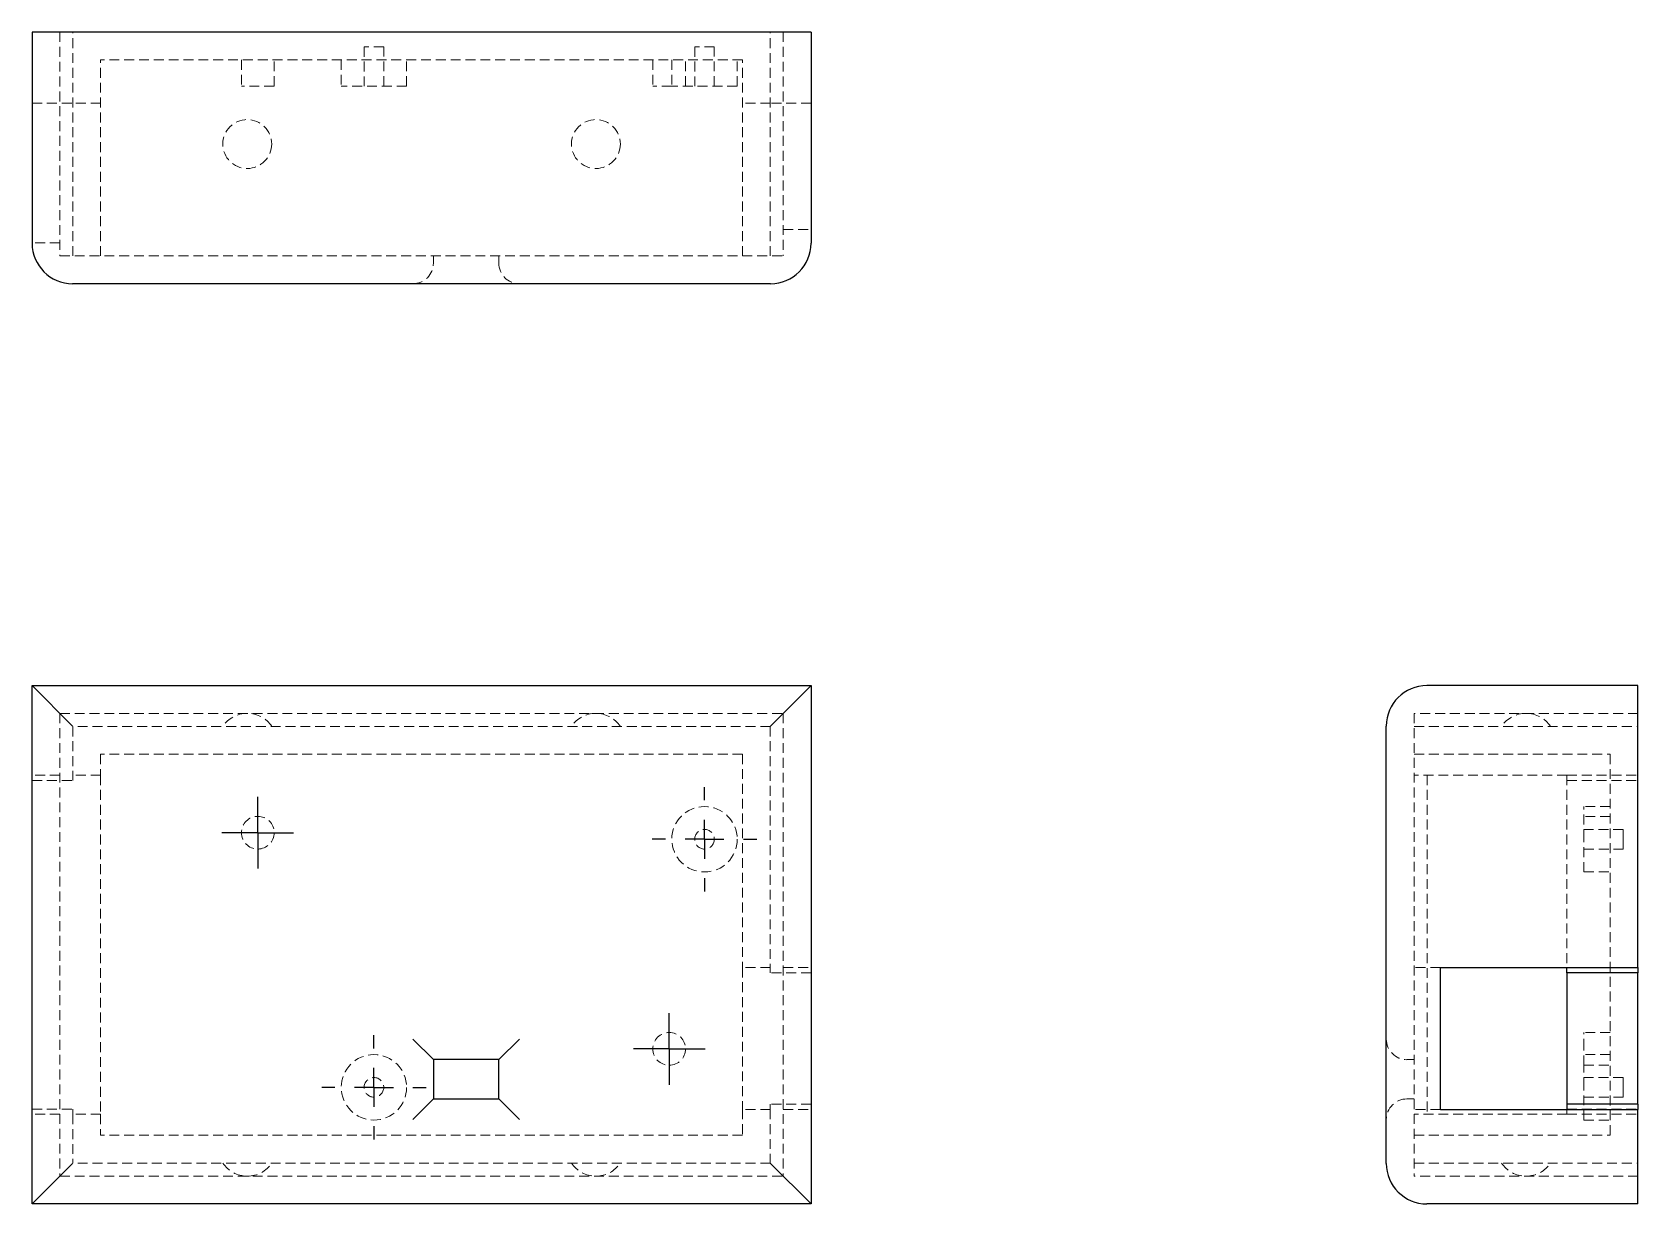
# Model space of a CAD drawing. Header units: millimetres. Extents: x 33 to 239, y 24 to 174.
import ezdxf

# ---------------------------------------------------------------- set-up
doc = ezdxf.new("R2010")
doc.units = ezdxf.units.MM
doc.linetypes.add('HIDDEN', pattern=[1.905, 1.27, -0.635])
doc.layers.add('10', color=7, linetype='Continuous')

# ---------------------------------------------------------------- blocks, each defined once
blk = doc.blocks.new('SW_CENTERMARKSYMBOL_0')
at = {"layer": '10', "color": 0}
for p, q in [((0, 5), (0, 6.7)), ((0, 0), (0, 2.5)), ((-5, 0), (-6.7, 0)), ((0, 0), (-2.5, 0)), ((0, 0), (0, -2.5)), ((0, 0), (2.5, 0)), ((5, 0), (6.7, 0)), ((0, -5), (0, -6.7))]:
    blk.add_line(p, q, dxfattribs=at)
blk = doc.blocks.new('SW_CENTERMARKSYMBOL_1')
at = {"layer": '10', "color": 0}
for p, q in [((0, 5), (0, 6.7)), ((0, 0), (0, 2.5)), ((-5, 0), (-6.7, 0)), ((0, 0), (-2.5, 0)), ((0, 0), (0, -2.5)), ((0, 0), (2.5, 0)), ((5, 0), (6.7, 0)), ((0, -5), (0, -6.7))]:
    blk.add_line(p, q, dxfattribs=at)
blk = doc.blocks.new('SW_CENTERMARKSYMBOL_2')
at = {"layer": '10', "color": 0}
for p, q in [((0, 2.5), (0, 4.6)), ((0, 0), (0, 2.5)), ((-2.5, 0), (-4.6, 0)), ((0, 0), (-2.5, 0)), ((0, 0), (0, -2.5)), ((0, 0), (2.5, 0)), ((2.5, 0), (4.6, 0)), ((0, -2.5), (0, -4.6))]:
    blk.add_line(p, q, dxfattribs=at)
blk = doc.blocks.new('SW_CENTERMARKSYMBOL_3')
at = {"layer": '10', "color": 0}
for p, q in [((0, 2.5), (0, 4.6)), ((0, 0), (0, 2.5)), ((-2.5, 0), (-4.6, 0)), ((0, 0), (-2.5, 0)), ((0, 0), (0, -2.5)), ((0, 0), (2.5, 0)), ((2.5, 0), (4.6, 0)), ((0, -2.5), (0, -4.6))]:
    blk.add_line(p, q, dxfattribs=at)

msp = doc.modelspace()

# ---------------------------------------------------------------- linework, layer by layer
at = {"color": 7, "linetype": 'Continuous', "lineweight": 25}
for p, q in [((133, 174.15), (33, 174.15)), ((33, 174.15), (33, 147.05)), ((133, 174.15), (133, 147.05)), ((127.8, 141.85), (38.2, 141.85)), ((33, 23.73), (33, 90.27)), ((33, 90.27), (38.2, 85.07)), ((33, 90.27), (133, 90.27)), ((133, 90.27), (127.8, 85.07)), ((133, 90.27), (133, 23.73)), ((239.15, 90.27), (212.05, 90.27)), ((239.15, 54.08), (239.15, 90.27)), ((206.85, 28.93), (206.85, 85.07)), ((213.79, 54.08), (239.15, 54.08)), ((213.79, 35.86), (213.79, 54.08)), ((230.04, 53.4), (230.04, 54.08)), ((239.15, 54.08), (239.15, 53.4)), ((230.04, 53.4), (230.04, 36.54)), ((239.15, 53.4), (230.04, 53.4)), ((239.15, 36.54), (239.15, 53.4)), ((81.87, 44.89), (84.51, 42.25)), ((92.91, 42.25), (95.56, 44.89)), ((92.91, 42.25), (84.51, 42.25)), ((84.51, 42.25), (84.51, 37.21)), ((92.91, 37.21), (92.91, 42.25)), ((81.87, 34.56), (84.51, 37.21)), ((84.51, 37.21), (92.91, 37.21)), ((92.91, 37.21), (95.56, 34.56)), ((213.79, 35.86), (239.15, 35.86)), ((239.15, 36.54), (230.04, 36.54)), ((230.04, 36.54), (230.04, 35.86)), ((239.15, 36.54), (239.15, 35.86)), ((239.15, 23.73), (239.15, 35.86)), ((38.2, 28.93), (33, 23.73)), ((127.8, 28.93), (133, 23.73)), ((133, 23.73), (33, 23.73)), ((239.15, 23.73), (212.05, 23.73))]:
    msp.add_line(p, q, dxfattribs=at)
at = {"color": 7, "linetype": 'HIDDEN', "lineweight": 18}
for p, q in [((36.56, 174.15), (36.56, 145.42)), ((38.24, 145.42), (38.24, 174.15)), ((127.76, 145.42), (127.76, 174.15)), ((129.44, 174.15), (129.44, 145.42)), ((78.14, 172.26), (75.62, 172.26)), ((75.62, 172.26), (75.62, 167.22)), ((78.14, 167.22), (78.14, 172.26)), ((120.58, 172.26), (118.06, 172.26)), ((118.06, 172.26), (118.06, 167.22)), ((120.58, 167.22), (120.58, 172.26)), ((41.8, 145.42), (41.8, 170.58)), ((124.2, 170.58), (41.8, 170.58)), ((59.86, 170.58), (59.86, 167.22)), ((64.07, 167.22), (64.07, 170.58)), ((72.68, 170.58), (72.68, 167.22)), ((81.08, 167.22), (81.08, 170.58)), ((112.69, 170.58), (112.69, 167.22)), ((115.12, 170.58), (115.12, 167.22)), ((116.89, 167.22), (116.89, 170.58)), ((123.52, 167.22), (123.52, 170.58)), ((124.2, 145.42), (124.2, 170.58)), ((64.07, 167.22), (59.86, 167.22)), ((81.08, 167.22), (72.68, 167.22)), ((115.12, 167.22), (112.69, 167.22)), ((123.52, 167.22), (115.12, 167.22)), ((33, 165.04), (38.24, 165.04)), ((41.8, 165.04), (38.24, 165.04)), ((127.76, 165.04), (124.2, 165.04)), ((133, 165.04), (127.76, 165.04)), ((129.44, 148.79), (133, 148.79)), ((36.56, 147.08), (33, 147.08)), ((36.56, 145.42), (129.44, 145.42)), ((84.51, 145.42), (84.51, 144.5)), ((92.91, 145.42), (92.91, 144.5)), ((36.56, 86.7), (36.56, 27.3)), ((36.56, 86.7), (129.44, 86.7)), ((129.44, 86.7), (129.44, 27.3)), ((239.15, 86.7), (210.42, 86.7)), ((210.42, 86.7), (210.42, 27.3)), ((127.76, 85.02), (38.24, 85.02)), ((38.24, 85.02), (38.24, 78.77)), ((127.76, 85.02), (127.76, 54.08)), ((210.42, 85.02), (239.15, 85.02)), ((124.2, 81.46), (41.8, 81.46)), ((41.8, 81.46), (41.8, 78.77)), ((124.2, 81.46), (124.2, 54.08)), ((210.42, 81.46), (235.58, 81.46)), ((235.58, 81.46), (235.58, 32.54)), ((36.56, 78.77), (33, 78.77)), ((41.8, 78.77), (38.24, 78.77)), ((38.24, 78.1), (38.24, 78.77)), ((41.8, 78.77), (41.8, 35.23)), ((230.04, 78.77), (210.42, 78.77)), ((212.08, 78.77), (212.08, 35.23)), ((230.04, 78.77), (239.15, 78.77)), ((230.04, 78.77), (230.04, 54.08)), ((33, 78.1), (38.24, 78.1)), ((230.04, 78.1), (239.15, 78.1)), ((232.22, 70.54), (232.22, 74.74)), ((235.58, 74.74), (232.22, 74.74)), ((235.58, 73.48), (232.22, 73.48)), ((237.26, 71.8), (232.22, 71.8)), ((232.22, 66.34), (232.22, 70.54)), ((237.26, 70.54), (237.26, 71.8)), ((237.26, 69.28), (237.26, 70.54)), ((232.22, 69.28), (237.26, 69.28)), ((232.22, 66.34), (235.58, 66.34)), ((127.76, 54.08), (124.2, 54.08)), ((124.2, 54.08), (124.2, 35.86)), ((127.76, 53.4), (127.76, 54.08)), ((129.44, 54.08), (133, 54.08)), ((213.79, 54.08), (210.42, 54.08)), ((133, 53.4), (127.76, 53.4)), ((232.22, 43.63), (232.22, 45.73)), ((235.58, 45.73), (232.22, 45.73)), ((232.22, 41.53), (232.22, 43.63)), ((210.42, 42.25), (209.5, 42.25)), ((235.58, 42.89), (232.22, 42.89)), ((232.22, 38.69), (232.22, 41.53)), ((232.22, 41.53), (235.58, 41.53)), ((237.26, 39.95), (232.22, 39.95)), ((237.26, 38.69), (237.26, 39.95)), ((210.42, 37.21), (209.5, 37.21)), ((232.22, 34.49), (232.22, 38.69)), ((232.22, 37.43), (237.26, 37.43)), ((237.26, 37.43), (237.26, 38.69)), ((33, 35.9), (38.24, 35.9)), ((36.56, 35.23), (33, 35.23)), ((38.24, 35.9), (38.24, 35.23)), ((38.24, 35.23), (38.24, 28.98)), ((41.8, 35.23), (38.24, 35.23)), ((41.8, 35.23), (41.8, 32.54)), ((124.2, 35.86), (124.2, 32.54)), ((127.76, 35.86), (124.2, 35.86)), ((133, 36.54), (127.76, 36.54)), ((127.76, 36.54), (127.76, 35.86)), ((127.76, 35.86), (127.76, 28.98)), ((129.44, 35.86), (133, 35.86)), ((213.79, 35.86), (210.42, 35.86)), ((230.04, 35.23), (210.42, 35.23)), ((230.04, 35.9), (239.15, 35.9)), ((230.04, 35.86), (230.04, 35.23)), ((230.04, 35.23), (239.15, 35.23)), ((232.22, 34.49), (235.58, 34.49)), ((124.2, 32.54), (41.8, 32.54)), ((210.42, 32.54), (235.58, 32.54)), ((127.76, 28.98), (38.24, 28.98)), ((210.42, 28.98), (239.15, 28.98)), ((36.56, 27.3), (129.44, 27.3)), ((239.15, 27.3), (210.42, 27.3))]:
    msp.add_line(p, q, dxfattribs=at)
for centre, radius in [((60.62, 159.78), 3.14), ((105.38, 159.78), 3.14), ((119.32, 70.54), 4.2), ((61.97, 71.38), 2.1), ((119.32, 70.54), 1.26), ((114.79, 43.63), 2.1), ((76.88, 38.69), 4.2), ((76.88, 38.69), 1.26)]:
    msp.add_circle(centre, radius, dxfattribs=at)
at = {"color": 7, "linetype": 'Continuous', "lineweight": 25}
for centre, start, end in [((38.2, 147.05), 180, 270), ((127.8, 147.05), 270, 0), ((212.05, 85.07), 90, 180), ((212.05, 28.93), 180, 270)]:
    msp.add_arc(centre, 5.2, start, end, dxfattribs=at)
at = {"color": 7, "linetype": 'HIDDEN', "lineweight": 18}
for centre, radius, start, end in [((81.87, 144.5), 2.65, 270, 0), ((95.56, 144.5), 2.65, 180, 270), ((60.6, 82.97), 3.73, 90, 146.6639), ((60.65, 82.97), 3.73, 33.3361, 90), ((105.35, 82.97), 3.73, 90, 146.6639), ((105.4, 82.97), 3.73, 33.3361, 90), ((224.76, 82.97), 3.73, 90, 146.6639), ((224.81, 82.97), 3.73, 33.3361, 90), ((209.5, 44.89), 2.65, 180, 270), ((209.5, 34.56), 2.65, 90, 180), ((60.6, 31.03), 3.73, 213.3361, 270), ((60.65, 31.03), 3.73, 270, 326.6639), ((105.35, 31.03), 3.73, 213.3361, 270), ((105.4, 31.03), 3.73, 270, 326.6639), ((224.76, 31.03), 3.73, 213.3361, 270), ((224.81, 31.03), 3.73, 270, 326.6639)]:
    msp.add_arc(centre, radius, start, end, dxfattribs=at)

# ---------------------------------------------------------------- block references
at = {"layer": '10'}
for name, p in [('SW_CENTERMARKSYMBOL_0', (119.32, 70.54)), ('SW_CENTERMARKSYMBOL_2', (61.97, 71.38)), ('SW_CENTERMARKSYMBOL_3', (114.79, 43.63)), ('SW_CENTERMARKSYMBOL_1', (76.88, 38.69))]:
    msp.add_blockref(name, p, dxfattribs=at)

doc.saveas('drawing.dxf')
